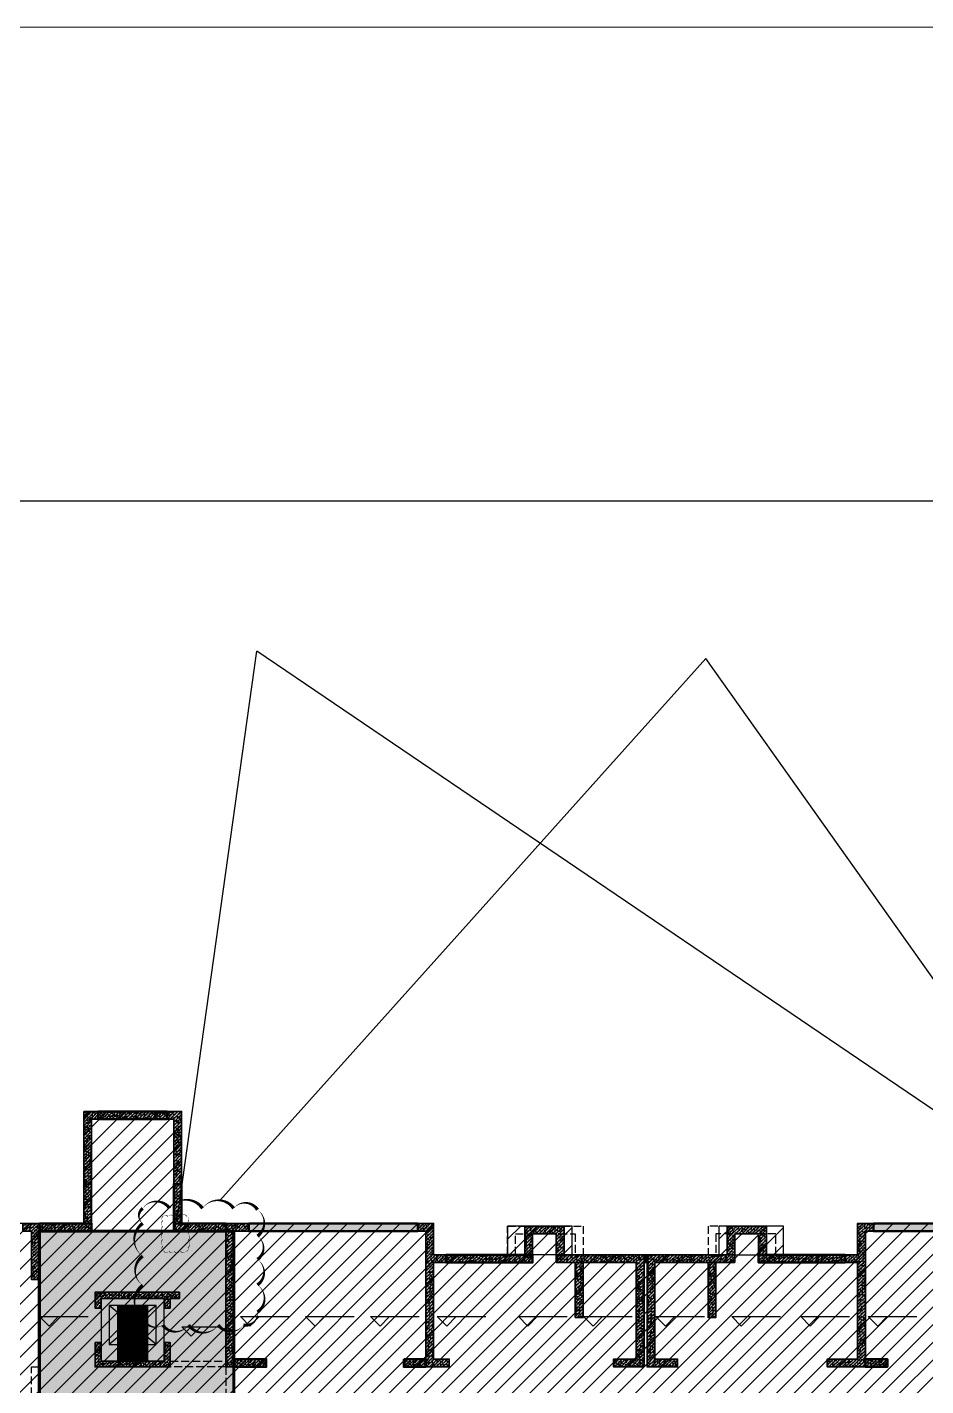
# Model space of a CAD drawing. Extents: x -1338203 to 1886333, y -530034 to 1031844.
# Drawn here: x 511928 to 540574, y 282548 to 325871 of the extents above; entities that cross this region are included whole.
import ezdxf

# ---------------------------------------------------------------- set-up
doc = ezdxf.new("R2010")
doc.units = 0
doc.header["$LTSCALE"] = 1000
doc.header["$MEASUREMENT"] = 0
doc.linetypes.add('A-19-平面B1$0$DASH', pattern=[0.35, 0.25, -0.1])
for name, color, linetype, plot in [('0A-X-AREA', 6, 'Continuous', False), ('A-001-主楼相对位置参照$0$AAD-A-MARK', 6, 'Continuous', False), ('A-001-主楼组合参照B1$0$0A-X-AREA', 6, 'Continuous', False), ('A-19-平面B1$0$AAD-A-MARK', 6, 'Continuous', False), ('S19柱墙B1_1$0$AAD-A-MARK', 6, 'Continuous', False)]:
    doc.layers.add(name, color=color, linetype=linetype, plot=plot)
for name, color, linetype in [('A-19-平面B1$0$0A-A-SYMB-ELEV', 150, 'Continuous'), ('A-19-平面B1$0$0A-B-D&W', 135, 'Continuous'), ('A-19-平面B1$0$0A-DETL-THREAD', 3, 'Continuous'), ('A-19-平面B1$0$0A-E-EVTR', 2, 'Continuous'), ('p-a-core', 1, 'Continuous'), ('S19柱墙B1_1$0$0S-CW-HATCH', 251, 'Continuous'), ('S19柱墙B1_1$0$0S-CW-HATCH-UP', 251, 'Continuous')]:
    doc.layers.add(name, color=color, linetype=linetype)
doc.layers.add('p-h-frame', color=30, linetype='Continuous', lineweight=9, plot=False)
doc.layers.add('p-h-walkable', color=7, linetype='Continuous', lineweight=70, true_color=0xf0f0f0)
doc.layers.add('S19柱墙B1_1$0$0S-CW-LINE', color=7, linetype='Continuous', lineweight=50)
pattern_1 = [(45, (-22410.35, -99883.33), (-53.033009, 53.033009), []), (50, (-22410.35, -99883.33), (215.178055, -18.82564), [22.5, -247.5]), (355, (-22410.35, -99883.33), (-41.6254, 225.65764), [18, -198]), (100.4514, (-22392.42, -99884.9), (173.552815, 206.83186), [19.12206, -210.342634]), (46.1842, (-22410.35, -99823.33), (320.17231, -49.6557), [33.75, -371.25]), (96.6356, (-22383.67, -99827.47), (280.39881, 292.23536), [28.68309, -315.5139]), (351.1842, (-22410.35, -99823.33), (280.39858, 292.23558), [27, -297]), (21, (-22380.35, -99838.33), (179.072116, -120.785667), [22.5, -247.5]), (326, (-22380.35, -99838.33), (72.9946, 217.54501), [18, -198]), (71.4514, (-22365.43, -99848.4), (252.06679, 96.75915), [19.12206, -210.342634]), (37.5, (-22410.35, -99883.33), (3.647957, 99.868156), [0, -195.6, 0, -201, 0, -198.75]), (7.5, (-22410.35, -99883.33), (78.920861, 118.323514), [0, -114.6, 0, -191.1, 0, -75.75]), (327.5, (-22477.25, -99883.33), (160.146731, -6.7664615), [0, -75, 0, -234, 0, -310.5]), (317.5, (-22507.25, -99883.33), (174.95585, 30.031495), [0, -97.5, 0, -155.4, 0, -220.5])]
pattern_2 = [(45, (-71544.49, -212282.66), (-53.0330086, 53.0330086), []), (50, (-71544.49, -212282.66), (215.178055, -18.82564), [22.5, -247.5]), (355, (-71544.5, -212282.66), (-41.6254, 225.65764), [18, -198]), (100.4514, (-71526.56, -212284.23), (173.552815, 206.83186), [19.12206, -210.342634]), (46.1842, (-71544.5, -212222.66), (320.172315, -49.6557), [33.75, -371.25]), (96.6356, (-71517.8, -212226.8), (280.39881, 292.23536), [28.68309, -315.5139]), (351.1842, (-71544.5, -212222.66), (280.39858, 292.23558), [27, -297]), (21, (-71514.49, -212237.66), (179.072116, -120.785667), [22.5, -247.5]), (326, (-71514.5, -212237.66), (72.9946, 217.545014), [18, -198]), (71.4514, (-71499.57, -212247.73), (252.06679, 96.75915), [19.12206, -210.342634]), (37.5, (-71544.49, -212282.66), (3.6479566, 99.868156), [0, -195.6, 0, -201, 0, -198.75]), (7.5, (-71544.49, -212282.66), (78.920861, 118.323514), [0, -114.6, 0, -191.1, 0, -75.75]), (327.5, (-71611.39, -212282.66), (160.146731, -6.7664615), [0, -75, 0, -234, 0, -310.5]), (317.5, (-71641.39, -212282.66), (174.95585, 30.031495), [0, -97.5, 0, -155.4, 0, -220.5])]
pattern_3 = [(45, (-2412574.4, 12213.215), (-53.0330086, 53.0330086), []), (50, (-2412574.4, 12213.22), (215.178055, -18.82564), [22.5, -247.5]), (355, (-2412574.4, 12213.22), (-41.6254, 225.65764), [18, -198]), (100.4514, (-2412556.47, 12211.65), (173.552815, 206.831863), [19.122057, -210.342634]), (46.1842, (-2412574.4, 12273.22), (320.172315, -49.655704), [33.75, -371.25]), (96.6356, (-2412547.72, 12269.08), (280.398812, 292.23536), [28.683086, -315.5139]), (351.1842, (-2412574.4, 12273.2), (280.398584, 292.23558), [27, -297]), (21, (-2412544.4, 12258.22), (179.072116, -120.785667), [22.5, -247.5]), (326, (-2412544.4, 12258.22), (72.9946, 217.545014), [18, -198]), (71.4514, (-2412529.48, 12248.15), (252.066789, 96.759149), [19.122057, -210.342634]), (37.5, (-2412574.4, 12213.215), (3.6479566, 99.8681561), [0, -195.6, 0, -201, 0, -198.75]), (7.5, (-2412574.4, 12213.22), (78.9208612, 118.3235136), [0, -114.6, 0, -191.1, 0, -75.75]), (327.5, (-2412641.3, 12213.215), (160.1467309, -6.7664615), [0, -75, 0, -234, 0, -310.5]), (317.5, (-2412671.3, 12213.22), (174.955851, 30.031495), [0, -97.5, 0, -155.4, 0, -220.5])]
pattern_4 = [(45, (515290.67, 283239.06), (-53.033, 53.033), []), (50, (515290.67, 283239.06), (215.178, -18.8256), [22.5, -247.5]), (355, (515290.67, 283239.06), (-41.6254, 225.6576), [18, -198]), (100.4514, (515308.6, 283237.5), (173.5528, 206.8319), [19.122, -210.3426]), (46.1842, (515290.67, 283299.06), (320.1723, -49.6557), [33.75, -371.25]), (96.6356, (515317.35, 283294.92), (280.399, 292.2354), [28.683, -315.514]), (351.1842, (515290.67, 283299.06), (280.3986, 292.2356), [27, -297]), (21, (515320.67, 283284.06), (179.0721, -120.7857), [22.5, -247.5]), (326, (515320.67, 283284.06), (72.9946, 217.545), [18, -198]), (71.4514, (515335.6, 283274), (252.0668, 96.7591), [19.122, -210.3426]), (37.5, (515290.67, 283239.06), (3.64796, 99.86816), [0, -195.6, 0, -201, 0, -198.75]), (7.5, (515290.67, 283239.06), (78.92086, 118.3235), [0, -114.6, 0, -191.1, 0, -75.75]), (327.5, (515223.77, 283239.06), (160.14673, -6.76646), [0, -75, 0, -234, 0, -310.5]), (317.5, (515193.77, 283239.06), (174.95585, 30.0315), [0, -97.5, 0, -155.4, 0, -220.5])]

# ---------------------------------------------------------------- blocks, each defined once
blk = doc.blocks.new('A-19-平面B1')
at = {"color": 6, "linetype": 'A-19-平面B1$0$DASH'}
for points in [[(11950, 4400), (14360, 4400), (14360, 3490), (11950, 3490)], [(20750, 4400), (18340, 4400), (18340, 3490), (20750, 3490)], [(12200, 4150), (14110, 4150), (14110, 3490), (12200, 3490)], [(20500, 4150), (18590, 4150), (18590, 3490), (20500, 3490)]]:
    blk.add_lwpolyline(points, close=True, dxfattribs=at)
at = {"layer": 'A-19-平面B1$0$0A-A-SYMB-ELEV'}
for p, q in [((-2665, 1216), (-2965, 1516)), ((-2965, 1516), (-1415, 1516)), ((-2665, 1216), (-2365, 1516)), ((3736, 1216), (3436, 1516)), ((3436, 1516), (4985, 1516)), ((3736, 1216), (4036, 1516)), ((5813, 1216), (5513, 1516)), ((5513, 1516), (7062, 1516)), ((5813, 1216), (6113, 1516)), ((7886, 1216), (7586, 1516)), ((7586, 1516), (9136, 1516)), ((7886, 1216), (8186, 1516)), ((10010, 1216), (9710, 1516)), ((9710, 1516), (11259, 1516)), ((10010, 1216), (10310, 1516)), ((12599, 1216), (12299, 1516)), ((12299, 1516), (13848, 1516)), ((12599, 1216), (12899, 1516)), ((14674, 1216), (14374, 1516)), ((14374, 1516), (15923, 1516)), ((14674, 1216), (14974, 1516)), ((16981, 1216), (16681, 1516)), ((16681, 1516), (18231, 1516)), ((16981, 1216), (17281, 1516)), ((19400, 1216), (19100, 1516)), ((19100, 1516), (20649, 1516)), ((19400, 1216), (19700, 1516)), ((21598, 1216), (21298, 1516)), ((21298, 1516), (22847, 1516)), ((21598, 1216), (21898, 1516)), ((23748, 1216), (23448, 1516)), ((23448, 1516), (24997, 1516)), ((23748, 1216), (24048, 1516)), ((1870, 888), (1570, 1188)), ((1570, 1188), (2820, 1188)), ((1870, 888), (2170, 1188))]:
    blk.add_line(p, q, dxfattribs=at)
at = {"layer": 'A-19-平面B1$0$0A-B-D&W', "linetype": 'A-19-平面B1$0$DASH'}
for points in [[(2975, -90), (1200, -90), (1200, 90), (2975, 90)], [(-3225, -90), (-2975, -90), (-2975, -1340), (-3225, -1340)], [(3225, -90), (2975, -90), (2975, -1340), (3225, -1340)]]:
    blk.add_lwpolyline(points, close=True, dxfattribs=at)
at = {"layer": 'A-19-平面B1$0$0A-DETL-THREAD', "color": 0}
for p, q in [((1438, 4751), (3963, 22732)), ((30803, 4517), (3963, 22732)), ((2782, 5222), (18270, 22498)), ((30087, 5848), (18270, 22498))]:
    blk.add_line(p, q, dxfattribs=at)
at = {"layer": 'A-19-平面B1$0$0A-DETL-THREAD', "color": 0, "flags": 128}
for points in [[(322, 4967, 0, 110, -0.520567), (1178, 4967, 0, 110, -0.520567), (2227, 4967, 0, 110, -0.520567), (3219, 4967, 0, 110, -0.520567), (3978, 4922, 0, 110, -0.520567), (3978, 4085, 0, 110, -0.520567), (3978, 3339, 0, 110, -0.520567), (3978, 2526, 0, 110, -0.520567), (3978, 1661, 0, 110, -0.520567), (3530, 1248, 0, 110, -0.520567), (2728, 1248, 0, 110, -0.520567), (1781, 1248, 0, 110, -0.520567), (959, 1248, 0, 110, -0.520567), (322, 1498, 0, 110, -0.520567), (322, 2514, 0, 110, -0.520567), (322, 3444, 0, 110, -0.520567), (322, 4488, 0, 110, -0.520567)], [(963, 4707, 0, 23.9, -0.520567), (1124, 4707, 0, 23.9, -0.520567), (1314, 4707, 0, 23.9, -0.520567), (1500, 4707, 0, 23.9, -0.520567), (1735, 4707, 0, 23.9, -0.520567), (1761, 4537, 0, 23.9, -0.520567), (1761, 4361, 0, 23.9, -0.520567), (1761, 4165, 0, 23.9, -0.520567), (1761, 3949, 0, 23.9, -0.520567), (1761, 3715, 0, 23.9, -0.520567), (1710, 3600, 0, 23.9, -0.520567), (1527, 3600, 0, 23.9, -0.520567), (1322, 3600, 0, 23.9, -0.520567), (1157, 3600, 0, 23.9, -0.520567), (992, 3600, 0, 23.9, -0.520567), (963, 3769, 0, 23.9, -0.520567), (963, 3971, 0, 23.9, -0.520567), (963, 4172, 0, 23.9, -0.520567), (963, 4389, 0, 23.9, -0.520567), (963, 4570, 0, 23.9, -0.520567)]]:
    blk.add_lwpolyline(points, format="xyseb", close=True, dxfattribs=at)
at = {"layer": 'A-19-平面B1$0$0A-E-EVTR'}
for p, q in [((750, 1865), (-750, 1865)), ((-750, 1865), (-750, 625)), ((750, 625), (-750, 1865)), ((750, 1865), (-750, 625)), ((750, 625), (750, 1865)), ((-750, 625), (750, 625)), ((450, 470), (-450, 470)), ((-450, 470), (-450, 315)), ((450, 315), (450, 470)), ((-450, 315), (450, 315))]:
    blk.add_line(p, q, dxfattribs=at)
at = {"layer": 'A-19-平面B1$0$AAD-A-MARK'}
for q in [(0, 200), (0, 200), (0, 200), (200, 0), (200, 0), (200, 0)]:
    blk.add_line((0, 0), q, dxfattribs=at)
blk.add_circle((0, 0), 100, dxfattribs=at)
blk.add_circle((0, 0), 100, dxfattribs=at)
blk.add_circle((0, 0), 100, dxfattribs=at)
blk = doc.blocks.new('A-001-主楼相对位置参照')
at = {"layer": 'A-001-主楼相对位置参照$0$AAD-A-MARK', "elevation": 83150}
blk.add_lwpolyline([(-252075, -23560), (-250075, -23560), (-250075, -21560), (-252075, -21560)], close=True, dxfattribs=at)

msp = doc.modelspace()

# ---------------------------------------------------------------- hatches: boundary and pattern name
at = {"ltscale": 0.002}
h = msp.add_hatch(dxfattribs=at)
h.set_pattern_fill('ANSI31', color=8, scale=250)
h.set_pattern_definition([(45, (766365.37, 306889.07), (-280.633, 280.633), [])])
h.paths.add_polyline_path([(564290.7, 280949.1), (564290.7, 286729.1), (563615.7, 286729.1), (562347.1, 286729.1), (557580.7, 286729.1), (557580.7, 287729.1), (549550.7, 287729.1), (549550.7, 291299.1), (546430.7, 291299.1), (546430.7, 287729.1), (538400.7, 287729.1), (538400.7, 286729.1), (536040.7, 286729.1), (536040.7, 287639.1), (533980.7, 287639.1), (533980.7, 286729.1), (529300.7, 286729.1), (529300.7, 287639.1), (527240.7, 287639.1), (527240.7, 286729.1), (524880.7, 286729.1), (524880.7, 287729.1), (516850.7, 287729.1), (516850.7, 291299.1), (513730.7, 291299.1), (513730.7, 287729.1), (505880.7, 287729.1), (505700.7, 287729.1), (505700.7, 286728.3), (498990.7, 286729.1), (498990.7, 286317.5), (498990.7, 286315.9), (498990.7, 285469.1), (498170.7, 285469.1), (498170.7, 284029.1), (498990.7, 284029.1), (498990.7, 278176), (498990.7, 277949.1), (514140.7, 277949.1), (514240.7, 277949.1), (524630.7, 277949.1), (524630.7, 277349.1), (525050.7, 277349.1), (525050.7, 277949.1), (526875.7, 277949.1), (526875.7, 277349.1), (527125.7, 277349.1), (527125.7, 277949.1), (528455.7, 277949.1), (528455.7, 277349.1), (528705.7, 277349.1), (528705.7, 277949.1), (534575.7, 277949.1), (534575.7, 277349.1), (534825.7, 277349.1), (534825.7, 277949.1), (536155.7, 277949.1), (536155.7, 277349.1), (536405.7, 277349.1), (536405.7, 277949.1), (538230.7, 277949.1), (538230.7, 277349.1), (538650.7, 277349.1), (538650.7, 277949.1), (557330.7, 277949.1), (557330.7, 277349.1), (557750.7, 277349.1), (557750.7, 277949.1), (559575.7, 277949.1), (559575.7, 277349.1), (559825.7, 277349.1), (559825.7, 277949.1), (561155.7, 277949.1), (561155.7, 277349.1), (561405.7, 277349.1), (561405.7, 277949.1), (565130.7, 277949.1), (565130.7, 280949.1)])
at = {"layer": 'p-h-walkable', "ltscale": 0.002}
h = msp.add_hatch(color=256, dxfattribs=at)
h.dxf.hatch_style = 1
h.paths.add_polyline_path([(514490.7, 277949.1), (514490.7, 273889.1), (520955.8, 273889.1), (534087.5, 256178.4), (538435.4, 250314.4), (543356.6, 253600.3), (543356.6, 247019.1), (549661, 247019.3), (549661, 243449.1), (545126, 243199.1), (545126, 237619.1), (557691, 237619.1), (557441, 242359.1), (578076.6, 242257.5), (578076.6, 244575.6), (585736.6, 244575.6), (585666.6, 241345.6), (590066.6, 241095.6), (590066.6, 238825.6), (593136.6, 238825.6), (593136.6, 241295.6), (598286.6, 241295.6), (598286.6, 244325.6), (613616.6, 244572.5), (613616.6, 241342.5), (618501.6, 241295.6), (618501.6, 238825.6), (621086.6, 238825.6), (621086.6, 241095.6), (626401.6, 241345.6), (626236.6, 244325.6), (640276.6, 244575.6), (640276.6, 286691), (623126.6, 286349.1), (623426.6, 293689.1), (616446.6, 293689.1), (616746.6, 286599.1), (595256.5, 286349.2), (595676.6, 293689.1), (588396.6, 293689.1), (588796.6, 286599.1), (572877.6, 286649.1), (571931.6, 275549.1), (564290.7, 275549.1), (564290.7, 277949.1), (551215.7, 278199.1), (551215.7, 287479.1), (544765.7, 287479.1), (544765.7, 278199.1), (518515.7, 278199.1), (518515.7, 287479.1), (512315.7, 287479.1), (512315.7, 278199.1)])
at = {"layer": 'S19柱墙B1_1$0$0S-CW-HATCH'}
h = msp.add_hatch(color=256, dxfattribs=at)
h.dxf.hatch_style = 1
h.paths.add_polyline_path([(513730.7, 291299.1), (513730.7, 288979.1), (513980.7, 288979.1), (513980.7, 291049.1), (514190.7, 291049.1), (514190.7, 291299.1)])
h = msp.add_hatch(color=256, dxfattribs=at)
h.dxf.hatch_style = 1
h.paths.add_polyline_path([(514190.7, 291299.1), (516380.7, 291299.1), (516380.7, 291049.1), (514190.7, 291049.1)])
h = msp.add_hatch(color=256, dxfattribs=at)
h.dxf.hatch_style = 1
h.paths.add_polyline_path([(516380.7, 291049.1), (516600.7, 291049.1), (516600.7, 288979.1), (516850.7, 288979.1), (516850.7, 291299.1), (516380.7, 291299.1)])
h = msp.add_hatch(color=256, dxfattribs=at)
h.dxf.hatch_style = 1
h.paths.add_polyline_path([(513980.7, 287729.1), (513730.7, 287729.1), (513730.7, 288979.1), (513980.7, 288979.1)])
h = msp.add_hatch(color=256, dxfattribs=at)
h.dxf.hatch_style = 1
h.paths.add_polyline_path([(516600.7, 287729.1), (516850.7, 287729.1), (516850.7, 288979.1), (516600.7, 288979.1)])
h = msp.add_hatch(color=256, dxfattribs=at)
h.dxf.hatch_style = 1
h.paths.add_polyline_path([(511790.7, 287479.1), (512065.7, 287479.1), (512065.7, 285939.1), (512315.7, 285939.1), (512315.7, 287729.1), (511790.7, 287729.1)])
h = msp.add_hatch(color=256, dxfattribs=at)
h.dxf.hatch_style = 1
h.paths.add_polyline_path([(512315.7, 287729.1), (513980.7, 287729.1), (513980.7, 287479.1), (512315.7, 287479.1)])
h = msp.add_hatch(color=256, dxfattribs=at)
h.dxf.hatch_style = 1
h.paths.add_polyline_path([(518265.7, 287729.1), (516600.7, 287729.1), (516600.7, 287479.1), (518265.7, 287479.1)])
h = msp.add_hatch(color=256, dxfattribs=at)
h.dxf.hatch_style = 1
h.paths.add_polyline_path([(518515.7, 283149.1), (518515.7, 287479.1), (518990.7, 287479.1), (518990.7, 287729.1), (518265.7, 287729.1), (518265.7, 283149.1)])
h = msp.add_hatch(color=256, dxfattribs=at)
h.dxf.hatch_style = 1
h.paths.add_polyline_path([(518990.7, 287729.1), (524380.7, 287729.1), (524380.7, 287479.1), (518990.7, 287479.1)])
h = msp.add_hatch(color=256, dxfattribs=at)
h.dxf.hatch_style = 1
h.paths.add_polyline_path([(524380.7, 287479.1), (524630.7, 287479.1), (524630.7, 286639.1), (524630.7, 283149.1), (525380.7, 283149.1), (525380.7, 283399.1), (524881.1, 283399.1), (524880.7, 286479.1), (525280.7, 286479.1), (525280.7, 286729.1), (524880.7, 286729.1), (524880.7, 287729.1), (524380.7, 287729.1)])
h = msp.add_hatch(color=256, dxfattribs=at)
h.dxf.hatch_style = 1
h.paths.add_polyline_path([(538900.7, 287479.1), (538650.7, 287479.1), (538650.7, 286639.1), (538650.7, 283149.1), (537430.7, 283149.1), (537430.7, 283399.1), (538400.2, 283399.1), (538400.7, 286479.1), (538000.7, 286479.1), (538000.7, 286729.1), (538400.7, 286729.1), (538400.7, 287729.1), (538900.7, 287729.1)])
h = msp.add_hatch(color=256, dxfattribs=at)
h.dxf.hatch_style = 1
h.paths.add_polyline_path([(538900.7, 287729.1), (544290.7, 287729.1), (544290.7, 287479.1), (538900.7, 287479.1)])
h = msp.add_hatch(color=256, dxfattribs=at)
h.dxf.hatch_style = 1
h.paths.add_polyline_path([(527790.7, 286729.1), (527790.7, 287639.1), (529040.7, 287639.1), (529040.8, 286729.2), (528790.7, 286729.2), (528790.7, 287389.1), (528040.7, 287389.1), (528040.7, 286729.1), (527790.7, 286729.1)])
h = msp.add_hatch(color=256, dxfattribs=at)
h.dxf.hatch_style = 1
h.paths.add_polyline_path([(534240.7, 286729.2), (534240.7, 287639.1), (535490.7, 287639.1), (535490.6, 286729.1), (535240.7, 286729.1), (535240.7, 287389.1), (534490.7, 287389.1), (534490.7, 286729.1), (534240.7, 286729.1)])
h = msp.add_hatch(color=256, dxfattribs=at)
h.dxf.hatch_style = 1
h.paths.add_polyline_path([(528040.7, 286729.1), (525280.7, 286729.1), (525280.7, 286479.1), (528040.7, 286479.1)])
h = msp.add_hatch(color=256, dxfattribs=at)
h.dxf.hatch_style = 1
h.paths.add_polyline_path([(528790.7, 286479.1), (531340.7, 286479.1), (531340.7, 283399.1), (530620.7, 283399.1), (530620.7, 283149.1), (531590.7, 283149.1), (531590.7, 286729.1), (528790.7, 286729.1)])
h = msp.add_hatch(color=256, dxfattribs=at)
h.dxf.hatch_style = 1
h.paths.add_polyline_path([(529400.7, 286479.1), (529650.7, 286479.1), (529650.7, 284729.1), (529400.7, 284729.1)])
h = msp.add_hatch(color=256, dxfattribs=at)
h.dxf.hatch_style = 1
h.paths.add_polyline_path([(531590.7, 286479.1), (531690.7, 286479.1), (531690.7, 286729.1), (531590.7, 286729.1)])
h = msp.add_hatch(color=256, dxfattribs=at)
h.dxf.hatch_style = 1
h.paths.add_polyline_path([(534490.7, 286479.1), (531940.7, 286479.1), (531940.7, 283399.1), (532660.7, 283399.1), (532660.7, 283149.1), (531690.7, 283149.1), (531690.7, 286729.1), (534490.7, 286729.1)])
h = msp.add_hatch(color=256, dxfattribs=at)
h.dxf.hatch_style = 1
h.paths.add_polyline_path([(533630.7, 286479.1), (533880.7, 286479.1), (533880.7, 284729.1), (533630.7, 284729.1)])
h = msp.add_hatch(color=256, dxfattribs=at)
h.dxf.hatch_style = 1
h.paths.add_polyline_path([(535240.7, 286729.1), (538000.7, 286729.1), (538000.7, 286479.1), (535240.7, 286479.1)])
h = msp.add_hatch(color=256, dxfattribs=at)
h.dxf.hatch_style = 1
h.paths.add_polyline_path([(514290.7, 285029.1), (514290.7, 285329.1), (515400.7, 285329.1), (516290.7, 285329.1), (516290.7, 285029.1), (516490.7, 285029.1), (516490.7, 285329.1), (516780.7, 285329.1), (516780.7, 285529.1), (516380.7, 285529.1), (515400.7, 285529.1), (514090.7, 285529.1), (514090.7, 285029.1)])
h = msp.add_hatch(color=256, dxfattribs=at)
h.dxf.hatch_style = 1
h.paths.add_polyline_path([(514090.7, 283929.1), (514090.7, 283149.1), (515290.7, 283149.1), (516490.7, 283149.1), (516490.7, 283929.1), (516290.7, 283929.1), (516290.7, 283329.1), (515290.7, 283329.1), (514290.7, 283329.1), (514290.7, 283929.1)])
h = msp.add_hatch(color=256, dxfattribs=at)
h.dxf.hatch_style = 1
h.paths.add_polyline_path([(518515.7, 283399.1), (519550.7, 283399.1), (519550.7, 283149.1), (518515.7, 283149.1)])
h = msp.add_hatch(color=256, dxfattribs=at)
h.dxf.hatch_style = 1
h.paths.add_polyline_path([(523930.7, 283399.1), (524630.7, 283399.1), (524630.7, 283149.1), (523930.7, 283149.1)])
h = msp.add_hatch(color=256, dxfattribs=at)
h.dxf.hatch_style = 1
h.paths.add_polyline_path([(538650.7, 283399.1), (539350.7, 283399.1), (539350.7, 283149.1), (538650.7, 283149.1)])
at = {"layer": 'S19柱墙B1_1$0$0S-CW-HATCH-UP'}
h = msp.add_hatch(dxfattribs=at)
h.set_pattern_fill('钢筋混凝土', color=256, scale=30)
h.set_pattern_definition(pattern_1)
h.paths.add_polyline_path([(513730.7, 291299.1), (513730.7, 288979.1), (513980.7, 288979.1), (513980.7, 291049.1), (514190.7, 291049.1), (514190.7, 291299.1)])
h = msp.add_hatch(dxfattribs=at)
h.set_pattern_fill('钢筋混凝土', color=256, scale=30)
h.set_pattern_definition(pattern_3)
h.paths.add_polyline_path([(514190.7, 291299.1), (516380.7, 291299.1), (516380.7, 291049.1), (514190.7, 291049.1)])
h = msp.add_hatch(dxfattribs=at)
h.set_pattern_fill('钢筋混凝土', color=256, scale=30)
h.set_pattern_definition(pattern_1)
h.paths.add_polyline_path([(516380.7, 291049.1), (516600.7, 291049.1), (516600.7, 288979.1), (516850.7, 288979.1), (516850.7, 291299.1), (516380.7, 291299.1)])
h = msp.add_hatch(dxfattribs=at)
h.set_pattern_fill('钢筋混凝土', color=256, scale=30)
h.set_pattern_definition(pattern_4)
h.paths.add_polyline_path([(513980.7, 287729.1), (513730.7, 287729.1), (513730.7, 288979.1), (513980.7, 288979.1)])
h = msp.add_hatch(dxfattribs=at)
h.set_pattern_fill('钢筋混凝土', color=256, scale=30)
h.set_pattern_definition(pattern_3)
h.paths.add_polyline_path([(516600.7, 287729.1), (516850.7, 287729.1), (516850.7, 288979.1), (516600.7, 288979.1)])
h = msp.add_hatch(dxfattribs=at)
h.set_pattern_fill('钢筋混凝土', color=256, scale=30)
h.set_pattern_definition(pattern_1)
h.paths.add_polyline_path([(511790.7, 287479.1), (512065.7, 287479.1), (512065.7, 285939.1), (512315.7, 285939.1), (512315.7, 287729.1), (511790.7, 287729.1)])
h = msp.add_hatch(dxfattribs=at)
h.set_pattern_fill('钢筋混凝土', color=256, scale=30)
h.set_pattern_definition(pattern_3)
h.paths.add_polyline_path([(512315.7, 287729.1), (513980.7, 287729.1), (513980.7, 287479.1), (512315.7, 287479.1)])
h = msp.add_hatch(dxfattribs=at)
h.set_pattern_fill('钢筋混凝土', color=256, scale=30)
h.set_pattern_definition(pattern_3)
h.paths.add_polyline_path([(518265.7, 287729.1), (516600.7, 287729.1), (516600.7, 287479.1), (518265.7, 287479.1)])
h = msp.add_hatch(dxfattribs=at)
h.set_pattern_fill('钢筋混凝土', color=256, scale=30)
h.set_pattern_definition(pattern_1)
h.paths.add_polyline_path([(518515.7, 283149.1), (518515.7, 287479.1), (518990.7, 287479.1), (518990.7, 287729.1), (518265.7, 287729.1), (518265.7, 283149.1)])
h = msp.add_hatch(dxfattribs=at)
h.set_pattern_fill('钢筋混凝土', color=256, scale=30)
h.set_pattern_definition(pattern_3)
h.paths.add_polyline_path([(518990.7, 287729.1), (524380.7, 287729.1), (524380.7, 287479.1), (518990.7, 287479.1)])
h = msp.add_hatch(dxfattribs=at)
h.set_pattern_fill('钢筋混凝土', color=256, scale=30)
h.set_pattern_definition(pattern_2)
h.paths.add_polyline_path([(524380.7, 287479.1), (524630.7, 287479.1), (524630.7, 286639.1), (524630.7, 283149.1), (525380.7, 283149.1), (525380.7, 283399.1), (524881.1, 283399.1), (524880.7, 286479.1), (525280.7, 286479.1), (525280.7, 286729.1), (524880.7, 286729.1), (524880.7, 287729.1), (524380.7, 287729.1)])
h = msp.add_hatch(dxfattribs=at)
h.set_pattern_fill('钢筋混凝土', color=256, scale=30)
h.set_pattern_definition(pattern_2)
h.paths.add_polyline_path([(538900.7, 287479.1), (538650.7, 287479.1), (538650.7, 286639.1), (538650.7, 283149.1), (537430.7, 283149.1), (537430.7, 283399.1), (538400.2, 283399.1), (538400.7, 286479.1), (538000.7, 286479.1), (538000.7, 286729.1), (538400.7, 286729.1), (538400.7, 287729.1), (538900.7, 287729.1)])
h = msp.add_hatch(dxfattribs=at)
h.set_pattern_fill('钢筋混凝土', color=256, scale=30)
h.set_pattern_definition(pattern_3)
h.paths.add_polyline_path([(538900.7, 287729.1), (544290.7, 287729.1), (544290.7, 287479.1), (538900.7, 287479.1)])
h = msp.add_hatch(dxfattribs=at)
h.set_pattern_fill('钢筋混凝土', color=256, scale=30)
h.set_pattern_definition(pattern_4)
h.paths.add_polyline_path([(527790.7, 286729.1), (527790.7, 287639.1), (529040.7, 287639.1), (529040.8, 286729.2), (528790.7, 286729.2), (528790.7, 287389.1), (528040.7, 287389.1), (528040.7, 286729.1), (527790.7, 286729.1)])
h = msp.add_hatch(dxfattribs=at)
h.set_pattern_fill('钢筋混凝土', color=256, scale=30)
h.set_pattern_definition(pattern_4)
h.paths.add_polyline_path([(534240.7, 286729.2), (534240.7, 287639.1), (535490.7, 287639.1), (535490.6, 286729.1), (535240.7, 286729.1), (535240.7, 287389.1), (534490.7, 287389.1), (534490.7, 286729.1), (534240.7, 286729.1)])
h = msp.add_hatch(dxfattribs=at)
h.set_pattern_fill('钢筋混凝土', color=256, scale=30)
h.set_pattern_definition(pattern_3)
h.paths.add_polyline_path([(528040.7, 286729.1), (525280.7, 286729.1), (525280.7, 286479.1), (528040.7, 286479.1)])
h = msp.add_hatch(dxfattribs=at)
h.set_pattern_fill('钢筋混凝土', color=256, scale=30)
h.set_pattern_definition(pattern_1)
h.paths.add_polyline_path([(528790.7, 286479.1), (531340.7, 286479.1), (531340.7, 283399.1), (530620.7, 283399.1), (530620.7, 283149.1), (531590.7, 283149.1), (531590.7, 286729.1), (528790.7, 286729.1)])
h = msp.add_hatch(dxfattribs=at)
h.set_pattern_fill('钢筋混凝土', color=256, scale=30)
h.set_pattern_definition([(45, (-1815888.235, 126975.23), (-53.0330086, 53.0330086), []), (50, (-1815888.24, 126975.23), (215.178055, -18.82564), [22.5, -247.5]), (355, (-1815888.24, 126975.23), (-41.6254, 225.65764), [18, -198]), (100.4514, (-1815870.3, 126973.66), (173.552815, 206.831863), [19.122057, -210.342634]), (46.1842, (-1815888.24, 127035.23), (320.172315, -49.655704), [33.75, -371.25]), (96.6356, (-1815861.55, 127031.1), (280.39881, 292.23536), [28.683086, -315.5139]), (351.1842, (-1815888.24, 127035.23), (280.398584, 292.23558), [27, -297]), (21, (-1815858.24, 127020.23), (179.072116, -120.785667), [22.5, -247.5]), (326, (-1815858.24, 127020.23), (72.9946, 217.545014), [18, -198]), (71.4514, (-1815843.31, 127010.17), (252.066789, 96.759149), [19.122057, -210.342634]), (37.5, (-1815888.235, 126975.23), (3.6479566, 99.8681561), [0, -195.6, 0, -201, 0, -198.75]), (7.5, (-1815888.24, 126975.23), (78.920861, 118.3235136), [0, -114.6, 0, -191.1, 0, -75.75]), (327.5, (-1815955.135, 126975.23), (160.1467309, -6.7664615), [0, -75, 0, -234, 0, -310.5]), (317.5, (-1815985.14, 126975.23), (174.955851, 30.031495), [0, -97.5, 0, -155.4, 0, -220.5])])
h.paths.add_polyline_path([(529400.7, 286479.1), (529650.7, 286479.1), (529650.7, 284729.1), (529400.7, 284729.1)])
h = msp.add_hatch(dxfattribs=at)
h.set_pattern_fill('钢筋混凝土', color=256, scale=30)
h.set_pattern_definition([(45, (227254.774, -440734.29), (-53.0330086, 53.0330086), []), (50, (227254.77, -440734.3), (215.178055, -18.82564), [22.5, -247.5]), (355, (227254.77, -440734.3), (-41.6254, 225.65764), [18, -198]), (100.4514, (227272.7, -440735.86), (173.552815, 206.83186), [19.12206, -210.342634]), (46.1842, (227254.77, -440674.3), (320.172315, -49.6557), [33.75, -371.25]), (96.6356, (227281.46, -440678.43), (280.39881, 292.23536), [28.68309, -315.5139]), (351.1842, (227254.77, -440674.3), (280.39858, 292.23558), [27, -297]), (21, (227284.77, -440689.3), (179.072116, -120.785667), [22.5, -247.5]), (326, (227284.77, -440689.3), (72.9946, 217.545014), [18, -198]), (71.4514, (227299.7, -440699.36), (252.06679, 96.75915), [19.12206, -210.342634]), (37.5, (227254.774, -440734.29), (3.6479566, 99.868156), [0, -195.6, 0, -201, 0, -198.75]), (7.5, (227254.77, -440734.29), (78.920861, 118.323514), [0, -114.6, 0, -191.1, 0, -75.75]), (327.5, (227187.874, -440734.29), (160.146731, -6.7664615), [0, -75, 0, -234, 0, -310.5]), (317.5, (227157.87, -440734.3), (174.95585, 30.031495), [0, -97.5, 0, -155.4, 0, -220.5])])
h.paths.add_polyline_path([(531590.7, 286479.1), (531690.7, 286479.1), (531690.7, 286729.1), (531590.7, 286729.1)])
h = msp.add_hatch(dxfattribs=at)
h.set_pattern_fill('钢筋混凝土', color=256, scale=30)
h.set_pattern_definition(pattern_1)
h.paths.add_polyline_path([(534490.7, 286479.1), (531940.7, 286479.1), (531940.7, 283399.1), (532660.7, 283399.1), (532660.7, 283149.1), (531690.7, 283149.1), (531690.7, 286729.1), (534490.7, 286729.1)])
h = msp.add_hatch(dxfattribs=at)
h.set_pattern_fill('钢筋混凝土', color=256, scale=30)
h.set_pattern_definition([(45, (-1811638.235, 126975.23), (-53.0330086, 53.0330086), []), (50, (-1811638.24, 126975.23), (215.178055, -18.82564), [22.5, -247.5]), (355, (-1811638.24, 126975.23), (-41.6254, 225.65764), [18, -198]), (100.4514, (-1811620.3, 126973.66), (173.552815, 206.831863), [19.122057, -210.342634]), (46.1842, (-1811638.24, 127035.23), (320.172315, -49.655704), [33.75, -371.25]), (96.6356, (-1811611.55, 127031.1), (280.39881, 292.23536), [28.683086, -315.5139]), (351.1842, (-1811638.24, 127035.23), (280.398584, 292.23558), [27, -297]), (21, (-1811608.24, 127020.23), (179.072116, -120.785667), [22.5, -247.5]), (326, (-1811608.24, 127020.23), (72.9946, 217.545014), [18, -198]), (71.4514, (-1811593.31, 127010.17), (252.066789, 96.759149), [19.122057, -210.342634]), (37.5, (-1811638.235, 126975.23), (3.6479566, 99.8681561), [0, -195.6, 0, -201, 0, -198.75]), (7.5, (-1811638.24, 126975.23), (78.920861, 118.3235136), [0, -114.6, 0, -191.1, 0, -75.75]), (327.5, (-1811705.135, 126975.23), (160.1467309, -6.7664615), [0, -75, 0, -234, 0, -310.5]), (317.5, (-1811735.14, 126975.23), (174.955851, 30.031495), [0, -97.5, 0, -155.4, 0, -220.5])])
h.paths.add_polyline_path([(533630.7, 286479.1), (533880.7, 286479.1), (533880.7, 284729.1), (533630.7, 284729.1)])
h = msp.add_hatch(dxfattribs=at)
h.set_pattern_fill('钢筋混凝土', color=256, scale=30)
h.set_pattern_definition(pattern_3)
h.paths.add_polyline_path([(535240.7, 286729.1), (538000.7, 286729.1), (538000.7, 286479.1), (535240.7, 286479.1)])
h = msp.add_hatch(dxfattribs=at)
h.set_pattern_fill('钢筋混凝土', color=256, scale=30)
h.set_pattern_definition(pattern_1)
h.paths.add_polyline_path([(514290.7, 285029.1), (514290.7, 285329.1), (515400.7, 285329.1), (516290.7, 285329.1), (516290.7, 285029.1), (516490.7, 285029.1), (516490.7, 285329.1), (516780.7, 285329.1), (516780.7, 285529.1), (516380.7, 285529.1), (515400.7, 285529.1), (514090.7, 285529.1), (514090.7, 285029.1)])
h = msp.add_hatch(dxfattribs=at)
h.set_pattern_fill('钢筋混凝土', color=256, scale=30)
h.set_pattern_definition(pattern_1)
h.paths.add_polyline_path([(514090.7, 283929.1), (514090.7, 283149.1), (515290.7, 283149.1), (516490.7, 283149.1), (516490.7, 283929.1), (516290.7, 283929.1), (516290.7, 283329.1), (515290.7, 283329.1), (514290.7, 283329.1), (514290.7, 283929.1)])
h = msp.add_hatch(dxfattribs=at)
h.set_pattern_fill('钢筋混凝土', color=256, scale=30)
h.set_pattern_definition([(45, (-2397764.36, 17413.215), (-53.0330086, 53.0330086), []), (50, (-2397764.36, 17413.22), (215.178055, -18.82564), [22.5, -247.5]), (355, (-2397764.36, 17413.22), (-41.6254, 225.65764), [18, -198]), (100.4514, (-2397746.43, 17411.65), (173.552815, 206.831863), [19.122057, -210.342634]), (46.1842, (-2397764.36, 17473.22), (320.172315, -49.655704), [33.75, -371.25]), (96.6356, (-2397737.68, 17469.08), (280.398812, 292.23536), [28.683086, -315.5139]), (351.1842, (-2397764.36, 17473.2), (280.398584, 292.23558), [27, -297]), (21, (-2397734.36, 17458.22), (179.072116, -120.785667), [22.5, -247.5]), (326, (-2397734.36, 17458.22), (72.9946, 217.545014), [18, -198]), (71.4514, (-2397719.44, 17448.15), (252.066789, 96.759149), [19.122057, -210.342634]), (37.5, (-2397764.36, 17413.215), (3.6479566, 99.8681561), [0, -195.6, 0, -201, 0, -198.75]), (7.5, (-2397764.36, 17413.22), (78.9208612, 118.3235136), [0, -114.6, 0, -191.1, 0, -75.75]), (327.5, (-2397831.26, 17413.215), (160.1467309, -6.7664615), [0, -75, 0, -234, 0, -310.5]), (317.5, (-2397861.26, 17413.22), (174.955851, 30.031495), [0, -97.5, 0, -155.4, 0, -220.5])])
h.paths.add_polyline_path([(518515.7, 283399.1), (519550.7, 283399.1), (519550.7, 283149.1), (518515.7, 283149.1)])
h = msp.add_hatch(dxfattribs=at)
h.set_pattern_fill('钢筋混凝土', color=256, scale=30)
h.set_pattern_definition([(45, (-2392504.42, 17413.215), (-53.0330086, 53.0330086), []), (50, (-2392504.42, 17413.22), (215.178055, -18.82564), [22.5, -247.5]), (355, (-2392504.42, 17413.22), (-41.6254, 225.65764), [18, -198]), (100.4514, (-2392486.48, 17411.65), (173.552815, 206.831863), [19.122057, -210.342634]), (46.1842, (-2392504.42, 17473.22), (320.172315, -49.655704), [33.75, -371.25]), (96.6356, (-2392477.74, 17469.08), (280.39881, 292.23536), [28.683086, -315.5139]), (351.1842, (-2392504.4, 17473.2), (280.398584, 292.23558), [27, -297]), (21, (-2392474.42, 17458.22), (179.072116, -120.785667), [22.5, -247.5]), (326, (-2392474.42, 17458.22), (72.9946, 217.545014), [18, -198]), (71.4514, (-2392459.5, 17448.15), (252.066789, 96.759149), [19.122057, -210.342634]), (37.5, (-2392504.42, 17413.215), (3.6479566, 99.8681561), [0, -195.6, 0, -201, 0, -198.75]), (7.5, (-2392504.42, 17413.22), (78.9208612, 118.3235136), [0, -114.6, 0, -191.1, 0, -75.75]), (327.5, (-2392571.32, 17413.215), (160.1467309, -6.7664615), [0, -75, 0, -234, 0, -310.5]), (317.5, (-2392601.32, 17413.22), (174.955851, 30.031495), [0, -97.5, 0, -155.4, 0, -220.5])])
h.paths.add_polyline_path([(523930.7, 283399.1), (524630.7, 283399.1), (524630.7, 283149.1), (523930.7, 283149.1)])
h = msp.add_hatch(dxfattribs=at)
h.set_pattern_fill('钢筋混凝土', color=256, scale=30)
h.set_pattern_definition([(45, (-2377659.41, 17413.215), (-53.0330086, 53.0330086), []), (50, (-2377659.41, 17413.22), (215.178055, -18.82564), [22.5, -247.5]), (355, (-2377659.4, 17413.22), (-41.6254, 225.65764), [18, -198]), (100.4514, (-2377641.48, 17411.65), (173.552815, 206.831863), [19.122057, -210.342634]), (46.1842, (-2377659.4, 17473.22), (320.172315, -49.655704), [33.75, -371.25]), (96.6356, (-2377632.73, 17469.08), (280.39881, 292.23536), [28.683086, -315.5139]), (351.1842, (-2377659.4, 17473.2), (280.398584, 292.23558), [27, -297]), (21, (-2377629.41, 17458.22), (179.072116, -120.785667), [22.5, -247.5]), (326, (-2377629.4, 17458.22), (72.9946, 217.545014), [18, -198]), (71.4514, (-2377614.49, 17448.15), (252.066789, 96.759149), [19.122057, -210.342634]), (37.5, (-2377659.41, 17413.215), (3.6479566, 99.8681561), [0, -195.6, 0, -201, 0, -198.75]), (7.5, (-2377659.41, 17413.22), (78.9208612, 118.3235136), [0, -114.6, 0, -191.1, 0, -75.75]), (327.5, (-2377726.31, 17413.215), (160.1467309, -6.7664615), [0, -75, 0, -234, 0, -310.5]), (317.5, (-2377756.31, 17413.22), (174.955851, 30.031495), [0, -97.5, 0, -155.4, 0, -220.5])])
h.paths.add_polyline_path([(538650.7, 283399.1), (539350.7, 283399.1), (539350.7, 283149.1), (538650.7, 283149.1)])

# ---------------------------------------------------------------- linework, layer by layer
at = {"layer": '0A-X-AREA'}
msp.add_lwpolyline([(486756.1, -19335.1), (891245.7, -19335.1), (891245.7, 310760.2), (486756.1, 310760.2)], close=True, dxfattribs=at)
at = {"layer": 'A-001-主楼组合参照B1$0$0A-X-AREA', "elevation": 83150, "flags": 128}
msp.add_lwpolyline([(546430.7, 287729.1), (538400.7, 287729.1), (538400.7, 286729.1), (536040.7, 286729.1), (536040.7, 287639.1), (533980.7, 287639.1), (533980.7, 286729.1), (529300.7, 286729.1), (529300.7, 287639.1), (527240.7, 287639.1), (527240.7, 286729.1), (524880.7, 286729.1), (524880.7, 287729.1), (516850.7, 287729.1), (516850.7, 291299.1), (513730.7, 291299.1), (513730.7, 287729.1), (505880.7, 287729.1)], dxfattribs=at)
at = {"layer": 'p-a-core', "ltscale": 0.002, "const_width": 1000, "elevation": 83150}
msp.add_lwpolyline([(515290.7, 285104.1), (515290.7, 283304.1)], dxfattribs=at)
at = {"layer": 'p-h-frame', "ltscale": 0.002}
msp.add_lwpolyline([(469858, 325871), (918288, 325871), (918288, -55827.5), (469858, -55827.5)], close=True, dxfattribs=at)
at = {"layer": 'p-h-walkable', "ltscale": 0.002, "const_width": 100}
msp.add_lwpolyline([(518515.7, 278199.1), (518515.7, 287479.1), (512315.7, 287479.1), (512315.7, 278199.1)], dxfattribs=at)
at = {"layer": 'S19柱墙B1_1$0$0S-CW-LINE', "lineweight": 35}
for points in [[(513730.7, 291299.1), (513730.7, 288979.1), (513980.7, 288979.1), (513980.7, 291049.1), (514190.7, 291049.1), (514190.7, 291299.1)], [(516380.7, 291049.1), (516600.7, 291049.1), (516600.7, 288979.1), (516850.7, 288979.1), (516850.7, 291299.1), (516380.7, 291299.1)], [(513980.7, 287729.1), (513730.7, 287729.1), (513730.7, 288979.1), (513980.7, 288979.1)], [(511790.7, 287479.1), (512065.7, 287479.1), (512065.7, 285939.1), (512315.7, 285939.1), (512315.7, 287729.1), (511790.7, 287729.1)], [(518515.7, 283149.1), (518515.7, 287479.1), (518990.7, 287479.1), (518990.7, 287729.1), (518265.7, 287729.1), (518265.7, 283149.1)], [(524380.7, 287479.1), (524630.7, 287479.1), (524630.7, 286639.1), (524630.7, 283149.1), (525380.7, 283149.1), (525380.7, 283399.1), (524881.1, 283399.1), (524880.7, 286479.1), (525280.7, 286479.1), (525280.7, 286729.1), (524880.7, 286729.1), (524880.7, 287729.1), (524380.7, 287729.1)], [(538900.7, 287479.1), (538650.7, 287479.1), (538650.7, 286639.1), (538650.7, 283149.1), (537430.7, 283149.1), (537430.7, 283399.1), (538400.2, 283399.1), (538400.7, 286479.1), (538000.7, 286479.1), (538000.7, 286729.1), (538400.7, 286729.1), (538400.7, 287729.1), (538900.7, 287729.1)], [(527790.7, 286729.1), (527790.7, 287639.1), (529040.7, 287639.1), (529040.8, 286729.2), (528790.7, 286729.2), (528790.7, 287389.1), (528040.7, 287389.1), (528040.7, 286729.1), (527790.7, 286729.1)], [(534240.7, 286729.2), (534240.7, 287639.1), (535490.7, 287639.1), (535490.6, 286729.1), (535240.7, 286729.1), (535240.7, 287389.1), (534490.7, 287389.1), (534490.7, 286729.1), (534240.7, 286729.1)], [(528790.7, 286479.1), (531340.7, 286479.1), (531340.7, 283399.1), (530620.7, 283399.1), (530620.7, 283149.1), (531590.7, 283149.1), (531590.7, 286729.1), (528790.7, 286729.1)], [(529400.7, 286479.1), (529650.7, 286479.1), (529650.7, 284729.1), (529400.7, 284729.1)], [(531590.7, 286479.1), (531690.7, 286479.1), (531690.7, 286729.1), (531590.7, 286729.1)], [(534490.7, 286479.1), (531940.7, 286479.1), (531940.7, 283399.1), (532660.7, 283399.1), (532660.7, 283149.1), (531690.7, 283149.1), (531690.7, 286729.1), (534490.7, 286729.1)], [(533630.7, 286479.1), (533880.7, 286479.1), (533880.7, 284729.1), (533630.7, 284729.1)], [(514290.7, 285029.1), (514290.7, 285329.1), (515400.7, 285329.1), (516290.7, 285329.1), (516290.7, 285029.1), (516490.7, 285029.1), (516490.7, 285329.1), (516780.7, 285329.1), (516780.7, 285529.1), (516380.7, 285529.1), (515400.7, 285529.1), (514090.7, 285529.1), (514090.7, 285029.1)], [(514090.7, 283929.1), (514090.7, 283149.1), (515290.7, 283149.1), (516490.7, 283149.1), (516490.7, 283929.1), (516290.7, 283929.1), (516290.7, 283329.1), (515290.7, 283329.1), (514290.7, 283329.1), (514290.7, 283929.1)]]:
    msp.add_lwpolyline(points, close=True, dxfattribs=at)
at = {"layer": 'S19柱墙B1_1$0$0S-CW-LINE'}
for points in [[(514190.7, 291299.1), (516380.7, 291299.1), (516380.7, 291049.1), (514190.7, 291049.1)], [(516600.7, 287729.1), (516850.7, 287729.1), (516850.7, 288979.1), (516600.7, 288979.1)], [(512315.7, 287729.1), (513980.7, 287729.1), (513980.7, 287479.1), (512315.7, 287479.1)], [(518265.7, 287729.1), (516600.7, 287729.1), (516600.7, 287479.1), (518265.7, 287479.1)], [(518990.7, 287729.1), (524380.7, 287729.1), (524380.7, 287479.1), (518990.7, 287479.1)], [(538900.7, 287729.1), (544290.7, 287729.1), (544290.7, 287479.1), (538900.7, 287479.1)], [(528040.7, 286729.1), (525280.7, 286729.1), (525280.7, 286479.1), (528040.7, 286479.1)], [(535240.7, 286729.1), (538000.7, 286729.1), (538000.7, 286479.1), (535240.7, 286479.1)], [(518515.7, 283399.1), (519550.7, 283399.1), (519550.7, 283149.1), (518515.7, 283149.1)], [(523930.7, 283399.1), (524630.7, 283399.1), (524630.7, 283149.1), (523930.7, 283149.1)], [(538650.7, 283399.1), (539350.7, 283399.1), (539350.7, 283149.1), (538650.7, 283149.1)]]:
    msp.add_lwpolyline(points, close=True, dxfattribs=at)
at = {"layer": 'S19柱墙B1_1$0$AAD-A-MARK'}
for q in [(515290.7, 283439.1), (515290.7, 283439.1), (515290.7, 283439.1), (515290.7, 283439.1), (515290.7, 283439.1), (515290.7, 283439.1), (515290.7, 283439.1), (515290.7, 283439.1), (515490.7, 283239.1), (515490.7, 283239.1), (515490.7, 283239.1), (515490.7, 283239.1), (515490.7, 283239.1), (515490.7, 283239.1), (515490.7, 283239.1), (515490.7, 283239.1)]:
    msp.add_line((515290.7, 283239.1), q, dxfattribs=at)
msp.add_circle((515290.7, 283239.1), 100, dxfattribs=at)
msp.add_circle((515290.7, 283239.1), 100, dxfattribs=at)
msp.add_circle((515290.7, 283239.1), 100, dxfattribs=at)
msp.add_circle((515290.7, 283239.1), 100, dxfattribs=at)
msp.add_circle((515290.7, 283239.1), 100, dxfattribs=at)
msp.add_circle((515290.7, 283239.1), 100, dxfattribs=at)
msp.add_circle((515290.7, 283239.1), 100, dxfattribs=at)
msp.add_circle((515290.7, 283239.1), 100, dxfattribs=at)

# ---------------------------------------------------------------- block references
at = {"ltscale": 0.002}
for name, p in [('A-001-主楼相对位置参照', (766365.4, 306889.1)), ('A-19-平面B1', (515290.7, 283239.1, 83150))]:
    msp.add_blockref(name, p, dxfattribs=at)

doc.saveas('drawing.dxf')
